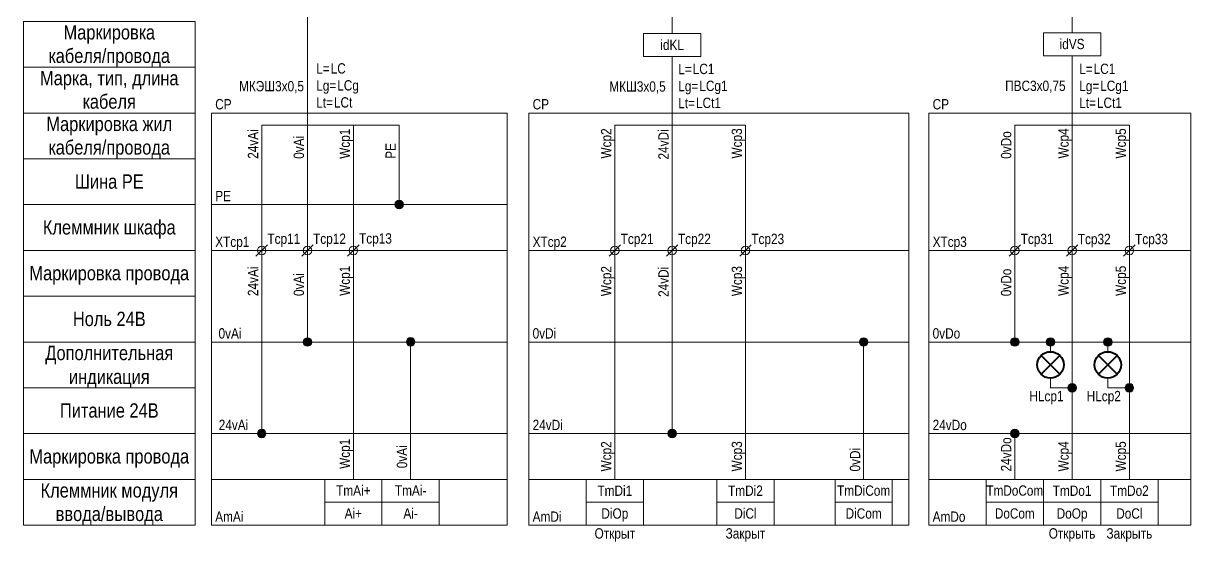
# Model space of a CAD drawing. Header units: millimetres. Extents: x 20 to 403, y -242 to -5.
# Drawn here: x 20 to 223.7, y -242.1 to -151.5 of the extents above; entities that cross this region are included whole.
import ezdxf

# ---------------------------------------------------------------- set-up
doc = ezdxf.new("R2010")
doc.units = ezdxf.units.MM
doc.header["$MEASUREMENT"] = 0
doc.linetypes.add('1_1', pattern=[2000, 1000, -1000])
doc.linetypes.add('4_2_1_2', pattern=[6702.777624, 3527.777672, -1763.888836, 0, -1411.111116])
for name, color, linetype in [('cp_names', 7, 'Continuous'), ('cp_params_ai', 7, 'Continuous'), ('cp_params_di', 7, 'Continuous'), ('cp_params_do', 7, 'Continuous'), ('cp_static_ai', 7, 'Continuous'), ('cp_static_di', 7, 'Continuous'), ('cp_static_do', 7, 'Continuous'), ('id_names', 7, 'Continuous'), ('id_params_ai', 7, 'Continuous'), ('id_params_di', 7, 'Continuous'), ('id_params_do', 7, 'Continuous'), ('id_static_ai', 7, 'Continuous'), ('id_static_di', 7, 'Continuous'), ('id_static_do', 7, 'Continuous')]:
    doc.layers.add(name, color=color, linetype=linetype)
doc.styles.add('СГЕНЕРИР_СТИЛЬ_1', font='')
doc.styles.get('СГЕНЕРИР_СТИЛЬ_1').set_extended_font_data('Arial Narrow')

msp = doc.modelspace()

# ---------------------------------------------------------------- hatches: boundary and pattern name
at = {"layer": 'cp_static_ai', "linetype": 'Continuous', "lineweight": 0, "true_color": 0x000000}
for points in [[(84.86, -183.18), (84.92, -183.47), (85.08, -183.71), (85.33, -183.87), (85.61, -183.93), (85.9, -183.87), (86.14, -183.71), (86.31, -183.47), (86.36, -183.18), (86.31, -182.89), (86.14, -182.65), (85.9, -182.49), (85.61, -182.43), (85.33, -182.49), (85.08, -182.65), (84.92, -182.89)], [(68.84, -207.18), (68.89, -207.47), (69.06, -207.71), (69.3, -207.87), (69.59, -207.93), (69.87, -207.87), (70.12, -207.71), (70.28, -207.47), (70.34, -207.18), (70.28, -206.89), (70.12, -206.65), (69.87, -206.49), (69.59, -206.43), (69.3, -206.49), (69.06, -206.65), (68.89, -206.89)], [(86.85, -207.13), (86.91, -207.42), (87.07, -207.66), (87.31, -207.83), (87.6, -207.88), (87.89, -207.83), (88.13, -207.66), (88.29, -207.42), (88.35, -207.13), (88.29, -206.85), (88.13, -206.6), (87.89, -206.44), (87.6, -206.38), (87.31, -206.44), (87.07, -206.6), (86.91, -206.85)], [(60.85, -223.18), (60.9, -223.47), (61.07, -223.71), (61.31, -223.87), (61.6, -223.93), (61.88, -223.87), (62.13, -223.71), (62.29, -223.47), (62.35, -223.18), (62.29, -222.89), (62.13, -222.65), (61.88, -222.49), (61.6, -222.43), (61.31, -222.49), (61.07, -222.65), (60.9, -222.89)]]:
    msp.add_hatch(color=18, dxfattribs=at).paths.add_polyline_path(points)
at = {"layer": 'cp_static_di', "linetype": 'Continuous', "lineweight": 0, "true_color": 0x000000}
for points in [[(165.92, -207.18), (165.98, -207.47), (166.14, -207.71), (166.39, -207.87), (166.67, -207.93), (166.96, -207.87), (167.21, -207.71), (167.37, -207.47), (167.42, -207.18), (167.37, -206.89), (167.21, -206.65), (166.96, -206.49), (166.67, -206.43), (166.39, -206.49), (166.14, -206.65), (165.98, -206.89)], [(132.49, -223.18), (132.54, -223.47), (132.71, -223.71), (132.95, -223.87), (133.24, -223.93), (133.52, -223.87), (133.77, -223.71), (133.93, -223.47), (133.99, -223.18), (133.93, -222.89), (133.77, -222.65), (133.52, -222.49), (133.24, -222.43), (132.95, -222.49), (132.71, -222.65), (132.54, -222.89)]]:
    msp.add_hatch(color=18, dxfattribs=at).paths.add_polyline_path(points)
at = {"layer": 'cp_static_do', "linetype": 'Continuous', "lineweight": 0, "true_color": 0x000000}
for points in [[(192.3, -207.18), (192.36, -207.47), (192.52, -207.71), (192.76, -207.87), (193.05, -207.93), (193.34, -207.87), (193.58, -207.71), (193.74, -207.47), (193.8, -207.18), (193.74, -206.89), (193.58, -206.65), (193.34, -206.49), (193.05, -206.43), (192.76, -206.49), (192.52, -206.65), (192.36, -206.89)], [(198.53, -207.18), (198.59, -207.47), (198.75, -207.71), (198.99, -207.87), (199.28, -207.93), (199.57, -207.87), (199.81, -207.71), (199.97, -207.47), (200.03, -207.18), (199.97, -206.89), (199.81, -206.65), (199.57, -206.49), (199.28, -206.43), (198.99, -206.49), (198.75, -206.65), (198.59, -206.89)], [(208.53, -207.18), (208.59, -207.47), (208.75, -207.71), (208.99, -207.87), (209.28, -207.93), (209.57, -207.87), (209.81, -207.71), (209.97, -207.47), (210.03, -207.18), (209.97, -206.89), (209.81, -206.65), (209.57, -206.49), (209.28, -206.43), (208.99, -206.49), (208.75, -206.65), (208.59, -206.89)], [(202.3, -215.18), (202.36, -215.47), (202.52, -215.71), (202.76, -215.87), (203.05, -215.93), (203.34, -215.87), (203.58, -215.71), (203.74, -215.47), (203.8, -215.18), (203.74, -214.89), (203.58, -214.65), (203.34, -214.49), (203.05, -214.43), (202.76, -214.49), (202.52, -214.65), (202.36, -214.89)], [(212.3, -215.18), (212.36, -215.47), (212.52, -215.71), (212.76, -215.87), (213.05, -215.93), (213.34, -215.87), (213.58, -215.71), (213.74, -215.47), (213.8, -215.18), (213.74, -214.89), (213.58, -214.65), (213.34, -214.49), (213.05, -214.43), (212.76, -214.49), (212.52, -214.65), (212.36, -214.89)], [(192.3, -223.18), (192.36, -223.47), (192.52, -223.71), (192.76, -223.87), (193.05, -223.93), (193.34, -223.87), (193.58, -223.71), (193.74, -223.47), (193.8, -223.18), (193.74, -222.89), (193.58, -222.65), (193.34, -222.49), (193.05, -222.43), (192.76, -222.49), (192.52, -222.65), (192.36, -222.89)]]:
    msp.add_hatch(color=18, dxfattribs=at).paths.add_polyline_path(points)

# ---------------------------------------------------------------- linework, layer by layer
at = {"layer": 'cp_names', "color": 7, "linetype": 'Continuous', "lineweight": 15, "ltscale": 100}
for points in [[(20, -175.18), (50, -175.18), (50, -167.18), (20, -167.18)], [(20, -183.18), (50, -183.18), (50, -175.18), (20, -175.18)], [(20, -191.18), (50, -191.18), (50, -183.18), (20, -183.18)], [(20, -199.18), (50, -199.18), (50, -191.18), (20, -191.18)], [(20, -207.18), (50, -207.18), (50, -199.18), (20, -199.18)], [(20, -215.18), (50, -215.18), (50, -207.18), (20, -207.18)], [(20, -223.18), (50, -223.18), (50, -215.18), (20, -215.18)], [(20, -231.18), (50, -231.18), (50, -223.18), (20, -223.18)], [(20, -239.18), (50, -239.18), (50, -231.18), (20, -231.18)]]:
    msp.add_lwpolyline(points, close=True, dxfattribs=at)
at = {"layer": 'cp_static_ai', "color": 7, "linetype": '1_1', "lineweight": 15, "ltscale": 100}
for p, q in [((104.47, -167.18), (52.83, -167.18)), ((52.83, -167.18), (52.83, -239.18)), ((104.47, -167.18), (104.47, -239.18))]:
    msp.add_line(p, q, dxfattribs=at)
at = {"layer": 'cp_static_ai', "color": 7, "linetype": 'Continuous', "lineweight": 15, "ltscale": 100}
for p, q in [((61.6, -191.18), (61.6, -169.32)), ((85.61, -169.32), (61.6, -169.32)), ((69.59, -191.18), (69.59, -169.32)), ((77.6, -191.18), (77.6, -169.32)), ((85.61, -169.32), (85.61, -182.43)), ((52.83, -183.18), (104.47, -183.18)), ((60.6, -192.18), (62.6, -190.18)), ((68.59, -192.18), (70.59, -190.18)), ((76.6, -192.18), (78.6, -190.18)), ((52.83, -207.18), (104.47, -207.18)), ((52.83, -223.18), (104.47, -223.18)), ((52.83, -231.18), (104.47, -231.18)), ((52.83, -239.18), (104.47, -239.18))]:
    msp.add_line(p, q, dxfattribs=at)
at = {"layer": 'cp_static_ai', "color": 7, "linetype": '4_2_1_2', "lineweight": 15, "ltscale": 100}
msp.add_line((52.83, -191.18), (104.47, -191.18), dxfattribs=at)
at = {"layer": 'cp_static_ai', "color": 7, "linetype": 'Continuous', "lineweight": 15, "ltscale": 100, "flags": 128}
for points in [[(61.6, -222.43), (61.6, -191.28)], [(69.59, -206.43), (69.59, -191.28)], [(87.6, -207.88), (87.6, -231.18)]]:
    msp.add_lwpolyline(points, dxfattribs=at)
at = {"layer": 'cp_static_ai', "color": 7, "linetype": 'Continuous', "lineweight": 15, "ltscale": 100}
msp.add_lwpolyline([(77.6, -231.18), (77.6, -191.18)], dxfattribs=at)
for points in [[(72.6, -231.18), (82.6, -231.18), (82.6, -235.13), (72.6, -235.13)], [(82.6, -231.18), (92.6, -231.18), (92.6, -235.13), (82.6, -235.13)], [(72.6, -235.13), (82.6, -235.13), (82.6, -239.18), (72.6, -239.18)], [(82.6, -235.13), (92.6, -235.13), (92.6, -239.18), (82.6, -239.18)]]:
    msp.add_lwpolyline(points, close=True, dxfattribs=at)
for centre in [(85.61, -183.18), (61.6, -191.18), (69.59, -191.18), (77.6, -191.18), (69.59, -207.18), (87.6, -207.13), (61.6, -223.18)]:
    msp.add_circle(centre, 0.75, dxfattribs=at)
at = {"layer": 'cp_static_di', "color": 7, "linetype": '1_1', "lineweight": 15, "ltscale": 100}
for p, q in [((174.56, -167.18), (108.24, -167.18)), ((108.24, -167.18), (108.24, -239.18)), ((174.56, -167.18), (174.56, -239.18))]:
    msp.add_line(p, q, dxfattribs=at)
at = {"layer": 'cp_static_di', "color": 7, "linetype": 'Continuous', "lineweight": 15, "ltscale": 100}
for p, q in [((123.24, -191.18), (123.24, -169.32)), ((123.24, -169.32), (146.04, -169.32)), ((133.24, -169.44), (133.24, -191.18)), ((146.04, -169.32), (146.04, -191.18)), ((122.24, -192.18), (124.24, -190.18)), ((123.24, -191.18), (123.24, -231.18)), ((132.24, -192.18), (134.24, -190.18)), ((133.24, -191.18), (133.24, -222.43)), ((145.04, -192.18), (147.04, -190.18)), ((146.04, -191.18), (146.04, -231.18)), ((108.24, -207.18), (174.56, -207.18)), ((166.67, -207.93), (166.67, -231.18)), ((108.24, -223.18), (174.56, -223.18)), ((108.24, -231.18), (174.56, -231.18)), ((108.24, -239.18), (174.56, -239.18))]:
    msp.add_line(p, q, dxfattribs=at)
at = {"layer": 'cp_static_di', "color": 7, "linetype": '4_2_1_2', "lineweight": 15, "ltscale": 100}
msp.add_line((108.24, -191.18), (174.56, -191.18), dxfattribs=at)
at = {"layer": 'cp_static_di', "color": 7, "linetype": 'Continuous', "lineweight": 15, "ltscale": 100}
for points in [[(118.24, -231.18), (128.24, -231.18), (128.24, -235.18), (118.24, -235.18)], [(141.04, -231.18), (151.04, -231.18), (151.04, -235.18), (141.04, -235.18)], [(161.67, -231.18), (171.67, -231.18), (171.67, -235.18), (161.67, -235.18)], [(118.24, -235.18), (128.24, -235.18), (128.24, -239.18), (118.24, -239.18)], [(141.04, -235.18), (151.04, -235.18), (151.04, -239.18), (141.04, -239.18)], [(161.67, -235.18), (171.67, -235.18), (171.67, -239.18), (161.67, -239.18)]]:
    msp.add_lwpolyline(points, close=True, dxfattribs=at)
for centre in [(123.24, -191.18), (133.24, -191.18), (146.04, -191.18), (166.67, -207.18), (133.24, -223.18)]:
    msp.add_circle(centre, 0.75, dxfattribs=at)
at = {"layer": 'cp_static_do', "color": 7, "linetype": '1_1', "lineweight": 15, "ltscale": 100}
for p, q in [((223.75, -167.18), (178.05, -167.18)), ((178.05, -167.18), (178.05, -239.18)), ((223.75, -167.18), (223.75, -239.18))]:
    msp.add_line(p, q, dxfattribs=at)
at = {"layer": 'cp_static_do', "color": 7, "linetype": 'Continuous', "lineweight": 15, "ltscale": 100}
for p, q in [((193.05, -169.32), (203.05, -169.32)), ((193.05, -191.18), (193.05, -169.32)), ((203.05, -169.32), (203.05, -191.18)), ((213.05, -169.32), (203.05, -169.32)), ((213.05, -169.32), (213.05, -191.18)), ((192.05, -192.18), (194.05, -190.18)), ((193.05, -206.43), (193.05, -191.18)), ((202.05, -192.18), (204.05, -190.18)), ((203.05, -191.18), (203.05, -231.18)), ((212.05, -192.18), (214.05, -190.18)), ((213.05, -191.18), (213.05, -231.18)), ((178.05, -207.18), (223.75, -207.18)), ((199.28, -208.87), (199.28, -207.93)), ((209.28, -208.87), (209.28, -207.93)), ((199.28, -213.49), (199.28, -215.18)), ((209.28, -213.49), (209.28, -215.18)), ((199.28, -215.18), (202.3, -215.18)), ((209.28, -215.18), (212.3, -215.18)), ((178.05, -223.18), (223.75, -223.18)), ((193.05, -223.93), (193.05, -231.18)), ((178.05, -231.18), (223.75, -231.18)), ((178.05, -239.18), (223.75, -239.18))]:
    msp.add_line(p, q, dxfattribs=at)
at = {"layer": 'cp_static_do', "color": 7, "linetype": '4_2_1_2', "lineweight": 15, "ltscale": 100}
msp.add_line((178.05, -191.18), (223.75, -191.18), dxfattribs=at)
at = {"layer": 'cp_static_do', "color": 7, "linetype": 'Continuous', "lineweight": 40, "ltscale": 100}
for p, q in [((200.91, -209.55), (197.65, -212.81)), ((200.91, -212.81), (197.65, -209.55)), ((210.91, -209.55), (207.65, -212.81)), ((210.91, -212.81), (207.65, -209.55))]:
    msp.add_line(p, q, dxfattribs=at)
at = {"layer": 'cp_static_do', "color": 7, "linetype": 'Continuous', "lineweight": 15, "ltscale": 100}
for points in [[(188.05, -231.18), (198.05, -231.18), (198.05, -235.18), (188.05, -235.18)], [(198.05, -231.18), (208.05, -231.18), (208.05, -235.18), (198.05, -235.18)], [(208.05, -231.18), (218.05, -231.18), (218.05, -235.18), (208.05, -235.18)], [(188.05, -235.18), (198.05, -235.18), (198.05, -239.18), (188.05, -239.18)], [(198.05, -235.18), (208.05, -235.18), (208.05, -239.18), (198.05, -239.18)], [(208.05, -235.18), (218.05, -235.18), (218.05, -239.18), (208.05, -239.18)]]:
    msp.add_lwpolyline(points, close=True, dxfattribs=at)
for centre in [(193.05, -191.18), (203.05, -191.18), (213.05, -191.18), (193.05, -207.18), (199.28, -207.18), (209.28, -207.18), (203.05, -215.18), (213.05, -215.18), (193.05, -223.18)]:
    msp.add_circle(centre, 0.75, dxfattribs=at)
at = {"layer": 'cp_static_do', "color": 7, "linetype": 'Continuous', "lineweight": 40, "ltscale": 100}
for centre in [(199.28, -211.18), (209.28, -211.18)]:
    msp.add_circle(centre, 2.31, dxfattribs=at)
at = {"layer": 'id_names', "color": 7, "linetype": 'Continuous', "lineweight": 15, "ltscale": 100}
for points in [[(20, -159.18), (50, -159.18), (50, -151.18), (20, -151.18)], [(20, -167.18), (50, -167.18), (50, -159.18), (20, -159.18)]]:
    msp.add_lwpolyline(points, close=True, dxfattribs=at)
at = {"layer": 'id_static_ai', "color": 7, "linetype": 'Continuous', "lineweight": 15, "ltscale": 100}
msp.add_lwpolyline([(69.6, -49), (69.58, -169.32)], dxfattribs=at)
at = {"layer": 'id_static_di', "color": 7, "linetype": 'Continuous', "lineweight": 15, "ltscale": 100}
for p, q in [((133.24, -153.3), (133.24, -150.1)), ((133.24, -169.44), (133.24, -157.3))]:
    msp.add_line(p, q, dxfattribs=at)
msp.add_lwpolyline([(128.24, -157.3), (138.24, -157.3), (138.24, -153.3), (128.24, -153.3)], close=True, dxfattribs=at)
at = {"layer": 'id_static_do', "color": 7, "linetype": 'Continuous', "lineweight": 15, "ltscale": 100}
for p, q in [((203.05, -153.18), (203.05, -149.98)), ((203.05, -169.32), (203.05, -157.18))]:
    msp.add_line(p, q, dxfattribs=at)
msp.add_lwpolyline([(198.05, -157.18), (208.05, -157.18), (208.05, -153.18), (198.05, -153.18)], close=True, dxfattribs=at)

# ---------------------------------------------------------------- texts
at = {"layer": 'cp_params_ai', "color": 7, "linetype": 'Continuous', "lineweight": 15, "char_height": 1.8, "style": 'СГЕНЕРИР_СТИЛЬ_1'}
for s, insert, attachment_point in [('\\A1;{\\pql;\\fArial Narrow|b0|i0|c204|p34;CP}', (53.49, -164.75), 1), ('\\A1;{\\pql;\\fArial Narrow|b0|i0|c204|p34;X\\fArial Narrow|b0|i0|c204|p34;T\\fArial Narrow|b0|i0|c204|p34;cp1}', (53.49, -188.77), 1), ('\\A1;{\\pql;\\fArial Narrow|b0|i0|c204|p34;T\\fArial Narrow|b0|i0|c204|p34;cp11}', (62.6, -188.24), 1), ('\\A1;{\\pql;\\fArial Narrow|b0|i0|c204|p34;T\\fArial Narrow|b0|i0|c204|p34;cp12}', (70.57, -188.24), 1), ('\\A1;{\\pql;\\fArial Narrow|b0|i0|c204|p34;T\\fArial Narrow|b0|i0|c204|p34;cp13}', (78.6, -188.19), 1), ('\\A1;{\\pql;\\fArial Narrow|b0|i0|c204|p34;0v\\fArial Narrow|b0|i0|c204|p34;Ai}', (54.07, -204.77), 1), ('\\A1;{\\pql;\\fArial Narrow|b0|i0|c204|p34;24v\\fArial Narrow|b0|i0|c204|p34;Ai}', (54.1, -220.77), 1), ('\\A1;{\\pqc;\\fArial Narrow|b0|i0|c204|p34;TmAi\\fArial Narrow|b0|i0|c204|p34;+}', (77.6, -232.21), 2), ('\\A1;{\\pqc;\\fArial Narrow|b0|i0|c204|p34;TmAi\\fArial Narrow|b0|i0|c204|p34;-}', (87.6, -232.21), 2), ('\\A1;{\\pqc;\\fArial Narrow|b0|i0|c204|p34;Ai+}', (77.6, -236.21), 2), ('\\A1;{\\pqc;\\fArial Narrow|b0|i0|c204|p34;Ai-}', (87.6, -236.21), 2), ('\\A1;{\\pql;\\fArial Narrow|b0|i0|c204|p34;Am\\fArial Narrow|b0|i0|c204|p34;Ai}', (53.49, -236.78), 1)]:
    msp.add_mtext(s, dxfattribs=dict(at, insert=insert, attachment_point=attachment_point))
at = {"layer": 'cp_params_ai', "color": 7, "linetype": 'Continuous', "lineweight": 15, "char_height": 1.8, "attachment_point": 1, "rotation": 90, "style": 'СГЕНЕРИР_СТИЛЬ_1'}
for s, insert in [('\\A1;{\\pql;\\fArial Narrow|b0|i0|c204|p34;24v\\fArial Narrow|b0|i0|c204|p34;Ai}', (59.19, -175.18)), ('\\A1;{\\pql;\\fArial Narrow|b0|i0|c204|p34;Wcp1}', (75.19, -175.18)), ('\\A1;{\\pql;\\fArial Narrow|b0|i0|c204|p34;0v\\fArial Narrow|b0|i0|c204|p34;Ai}', (67.18, -175.18)), ('\\A1;{\\pql;\\fArial Narrow|b0|i0|c204|p34;24v\\fArial Narrow|b0|i0|c204|p34;Ai}', (59.19, -199.16)), ('\\A1;{\\pql;\\fArial Narrow|b0|i0|c204|p34;0v\\fArial Narrow|b0|i0|c204|p34;Ai}', (67.18, -199.15)), ('\\A1;{\\pql;\\fArial Narrow|b0|i0|c204|p34;Wcp\\fArial Narrow|b0|i0|c204|p34;1}', (75.19, -199.12)), ('\\A1;{\\pql;\\fArial Narrow|b0|i0|c204|p34;Wcp\\fArial Narrow|b0|i0|c204|p34;1}', (75.19, -229.34)), ('\\A1;{\\pql;\\fArial Narrow|b0|i0|c204|p34;0v\\fArial Narrow|b0|i0|c204|p34;Ai}', (85.19, -229.23))]:
    msp.add_mtext(s, dxfattribs=dict(at, insert=insert))
at = {"layer": 'cp_params_di', "color": 7, "linetype": 'Continuous', "lineweight": 15, "char_height": 1.8, "style": 'СГЕНЕРИР_СТИЛЬ_1'}
for s, insert, attachment_point in [('\\A1;{\\pql;\\fArial Narrow|b0|i0|c204|p34;CP}', (108.89, -164.75), 1), ('\\A1;{\\pql;\\fArial Narrow|b0|i0|c204|p34;X\\fArial Narrow|b0|i0|c204|p34;T\\fArial Narrow|b0|i0|c204|p34;cp2}', (108.89, -188.77), 1), ('\\A1;{\\pql;\\fArial Narrow|b0|i0|c204|p34;T\\fArial Narrow|b0|i0|c204|p34;cp21}', (124.26, -188.27), 1), ('\\A1;{\\pql;\\fArial Narrow|b0|i0|c204|p34;T\\fArial Narrow|b0|i0|c204|p34;cp22}', (134.26, -188.27), 1), ('\\A1;{\\pql;\\fArial Narrow|b0|i0|c204|p34;T\\fArial Narrow|b0|i0|c204|p34;cp23}', (147.06, -188.27), 1), ('\\A1;{\\pql;\\fArial Narrow|b0|i0|c204|p34;0v\\fArial Narrow|b0|i0|c204|p34;Di}', (108.89, -204.77), 1), ('\\A1;{\\pql;\\fArial Narrow|b0|i0|c204|p34;24v\\fArial Narrow|b0|i0|c204|p34;Di}', (108.89, -220.77), 1), ('\\A1;{\\pqc;\\fArial Narrow|b0|i0|c204|p34;Tm\\fArial Narrow|b0|i0|c204|p34;Di\\fArial Narrow|b0|i0|c204|p34;1}', (123.24, -232.25), 2), ('\\A1;{\\pqc;\\fArial Narrow|b0|i0|c204|p34;TmDi2}', (146.04, -232.25), 2), ('\\A1;{\\pqc;\\fArial Narrow|b0|i0|c204|p34;TmDiCom}', (166.67, -232.23), 2), ('\\A1;{\\pqc;\\fArial Narrow|b0|i0|c204|p34;Di\\fArial Narrow|b0|i0|c204|p34;Op}', (123.24, -236.23), 2), ('\\A1;{\\pqc;\\fArial Narrow|b0|i0|c204|p34;DiCl}', (146.04, -236.23), 2), ('\\A1;{\\pql;\\fArial Narrow|b0|i0|c204|p34;Am\\fArial Narrow|b0|i0|c204|p34;Di}', (108.89, -236.78), 1)]:
    msp.add_mtext(s, dxfattribs=dict(at, insert=insert, attachment_point=attachment_point))
at = {"layer": 'cp_params_di', "color": 7, "linetype": 'Continuous', "lineweight": 15, "char_height": 1.8, "attachment_point": 1, "rotation": 90, "style": 'СГЕНЕРИР_СТИЛЬ_1'}
for s, insert in [('\\A1;{\\pql;\\fArial Narrow|b0|i0|c204|p34;Wcp\\fArial Narrow|b0|i0|c204|p34;2}', (120.83, -175.13)), ('\\A1;{\\pql;\\fArial Narrow|b0|i0|c204|p34;24\\fArial Narrow|b0|i0|c204|p34;vDi}', (130.83, -175.3)), ('\\A1;{\\pql;\\fArial Narrow|b0|i0|c204|p34;Wcp\\fArial Narrow|b0|i0|c204|p34;3}', (143.63, -175.13)), ('\\A1;{\\pql;\\fArial Narrow|b0|i0|c204|p34;Wcp\\fArial Narrow|b0|i0|c204|p34;2}', (120.83, -199.18)), ('\\A1;{\\pql;\\fArial Narrow|b0|i0|c204|p34;24\\fArial Narrow|b0|i0|c204|p34;vDi}', (130.83, -199.3)), ('\\A1;{\\pql;\\fArial Narrow|b0|i0|c204|p34;Wcp\\fArial Narrow|b0|i0|c204|p34;3}', (143.63, -199.18)), ('\\A1;{\\pql;\\fArial Narrow|b0|i0|c204|p34;Wcp\\fArial Narrow|b0|i0|c204|p34;2}', (120.83, -229.79)), ('\\A1;{\\pql;\\fArial Narrow|b0|i0|c204|p34;Wcp\\fArial Narrow|b0|i0|c204|p34;3}', (143.63, -229.79)), ('\\A1;{\\pql;\\fArial Narrow|b0|i0|c204|p34;0v\\fArial Narrow|b0|i0|c204|p34;Di}', (164.27, -229.79))]:
    msp.add_mtext(s, dxfattribs=dict(at, insert=insert))
at = {"layer": 'cp_params_do', "color": 7, "linetype": 'Continuous', "lineweight": 15, "style": 'СГЕНЕРИР_СТИЛЬ_1'}
for s, insert, char_height, attachment_point in [('\\A1;{\\pql;\\fArial Narrow|b0|i0|c204|p34;CP}', (178.71, -164.75), 1.8, 1), ('\\A1;{\\pql;\\fArial Narrow|b0|i0|c204|p34;X\\fArial Narrow|b0|i0|c204|p34;T\\fArial Narrow|b0|i0|c204|p34;cp3}', (178.71, -188.77), 1.8, 1), ('\\A1;{\\pql;\\fArial Narrow|b0|i0|c204|p34;T\\fArial Narrow|b0|i0|c204|p34;cp31}', (194.08, -188.27), 1.8, 1), ('\\A1;{\\pql;\\fArial Narrow|b0|i0|c204|p34;T\\fArial Narrow|b0|i0|c204|p34;cp32}', (204.05, -188.29), 1.8, 1), ('\\A1;{\\pql;\\fArial Narrow|b0|i0|c204|p34;T\\fArial Narrow|b0|i0|c204|p34;cp33}', (214.05, -188.29), 1.8, 1), ('\\A1;{\\pql;\\fArial Narrow|b0|i0|c204|p34;0v\\fArial Narrow|b0|i0|c204|p34;Do}', (178.71, -204.77), 1.8, 1), ('\\A1;{\\pqc;\\fArial Narrow|b0|i0|c204|p34;HL\\fArial Narrow|b0|i0|c204|p34;cp1}', (198.58, -215.73), 1.8, 2), ('\\A1;{\\pqc;\\fArial Narrow|b0|i0|c204|p34;HL\\fArial Narrow|b0|i0|c204|p34;cp2}', (208.58, -215.73), 1.8, 2), ('\\A1;{\\pql;\\fArial Narrow|b0|i0|c204|p34;24v\\fArial Narrow|b0|i0|c204|p34;Do}', (178.71, -220.77), 1.8, 1), ('\\A1;{\\pqc;\\fArial Narrow|b0|i0|c204|p34;Tm\\fArial Narrow|b0|i0|c204|p34;DoCom}', (193.05, -232.23), 1.79, 2), ('\\A1;{\\pqc;\\fArial Narrow|b0|i0|c204|p34;TmDo1}', (203.05, -232.25), 1.8, 2), ('\\A1;{\\pqc;\\fArial Narrow|b0|i0|c204|p34;TmDo2}', (213.05, -232.25), 1.8, 2), ('\\A1;{\\pqc;\\fArial Narrow|b0|i0|c204|p34;Do\\fArial Narrow|b0|i0|c204|p34;Op}', (203.05, -236.23), 1.8, 2), ('\\A1;{\\pqc;\\fArial Narrow|b0|i0|c204|p34;Do\\fArial Narrow|b0|i0|c204|p34;Cl}', (213.05, -236.23), 1.8, 2), ('\\A1;{\\pql;\\fArial Narrow|b0|i0|c204|p34;Am\\fArial Narrow|b0|i0|c204|p34;Do}', (178.71, -236.78), 1.8, 1)]:
    msp.add_mtext(s, dxfattribs=dict(at, insert=insert, char_height=char_height, attachment_point=attachment_point))
at = {"layer": 'cp_params_do', "color": 7, "linetype": 'Continuous', "lineweight": 15, "char_height": 1.8, "attachment_point": 1, "rotation": 90, "style": 'СГЕНЕРИР_СТИЛЬ_1'}
for s, insert in [('\\A1;{\\pql;\\fArial Narrow|b0|i0|c204|p34;0v\\fArial Narrow|b0|i0|c204|p34;Do}', (190.64, -175.18)), ('\\A1;{\\pql;\\fArial Narrow|b0|i0|c204|p34;Wcp\\fArial Narrow|b0|i0|c204|p34;4}', (200.65, -175.13)), ('\\A1;{\\pql;\\fArial Narrow|b0|i0|c204|p34;Wcp\\fArial Narrow|b0|i0|c204|p34;5}', (210.65, -175.13)), ('\\A1;{\\pql;\\fArial Narrow|b0|i0|c204|p34;0v\\fArial Narrow|b0|i0|c204|p34;Do}', (190.64, -199.18)), ('\\A1;{\\pql;\\fArial Narrow|b0|i0|c204|p34;Wcp\\fArial Narrow|b0|i0|c204|p34;4}', (200.65, -199.13)), ('\\A1;{\\pql;\\fArial Narrow|b0|i0|c204|p34;Wcp\\fArial Narrow|b0|i0|c204|p34;5}', (210.65, -199.13)), ('\\A1;{\\pql;\\fArial Narrow|b0|i0|c204|p34;24v\\fArial Narrow|b0|i0|c204|p34;Do}', (190.64, -229.79)), ('\\A1;{\\pql;\\fArial Narrow|b0|i0|c204|p34;Wcp\\fArial Narrow|b0|i0|c204|p34;4}', (200.65, -229.79)), ('\\A1;{\\pql;\\fArial Narrow|b0|i0|c204|p34;Wcp\\fArial Narrow|b0|i0|c204|p34;5}', (210.65, -229.79))]:
    msp.add_mtext(s, dxfattribs=dict(at, insert=insert))
at = {"layer": 'id_names', "color": 7, "linetype": 'Continuous', "lineweight": 15, "char_height": 2.5, "attachment_point": 2, "style": 'СГЕНЕРИР_СТИЛЬ_1'}
for s, insert, line_spacing_factor in [('\\A1;{\\pqc;\\fArial Narrow|b0|i0|c204|p34;Маркировка\\P\\pqc;\\fArial Narrow|b0|i0|c204|p34;кабеля/провода}', (35, -151.84), 0.982786), ('\\A1;{\\pqc;\\fArial Narrow|b0|i0|c204|p34;Марка, тип\\fArial Narrow|b0|i0|c204|p34;, длина\\P\\pqc;\\fArial Narrow|b0|i0|c204|p34;кабеля}', (35, -159.84), 0.98101), ('\\A1;{\\pqc;\\fArial Narrow|b0|i0|c204|p34;Маркировка жил\\P\\pqc;\\fArial Narrow|b0|i0|c204|p34;кабеля/провода}', (35, -167.84), 0.982786), ('\\A1;{\\pqc;\\fArial Narrow|b0|i0|c204|p34;Дополнительная\\P\\pqc;\\fArial Narrow|b0|i0|c204|p34;индикация}', (35, -207.84), 0.996475), ('\\A1;{\\pqc;\\fArial Narrow|b0|i0|c204|p34;Клеммник модуля\\P\\pqc;\\fArial Narrow|b0|i0|c204|p34;ввода\\fArial Narrow|b0|i0|c204|p34;/вывода}', (35, -231.84), 0.985989)]:
    msp.add_mtext(s, dxfattribs=dict(at, insert=insert, line_spacing_factor=line_spacing_factor))
for s, insert in [('\\A1;{\\pqc;\\fArial Narrow|b0|i0|c204|p34;Шина PE}', (35, -177.9)), ('\\A1;{\\pqc;\\fArial Narrow|b0|i0|c204|p34;Клеммник\\fArial Narrow|b0|i0|c204|p34; шкафа}', (35, -185.9)), ('\\A1;{\\pqc;\\fArial Narrow|b0|i0|c204|p34;Маркировка \\fArial Narrow|b0|i0|c204|p34;провода}', (35, -193.9)), ('\\A1;{\\pqc;\\fArial Narrow|b0|i0|c204|p34;Ноль 24\\fArial Narrow|b0|i0|c204|p34;В}', (35, -201.89)), ('\\A1;{\\pqc;\\fArial Narrow|b0|i0|c204|p34;Питание 2\\fArial Narrow|b0|i0|c204|p34;4\\fArial Narrow|b0|i0|c204|p34;В}', (35, -217.89)), ('\\A1;{\\pqc;\\fArial Narrow|b0|i0|c204|p34;Маркировка \\fArial Narrow|b0|i0|c204|p34;провода}', (35, -225.9))]:
    msp.add_mtext(s, dxfattribs=dict(at, insert=insert))
at = {"layer": 'id_params_ai', "color": 7, "linetype": 'Continuous', "lineweight": 15, "char_height": 1.8, "attachment_point": 1, "style": 'СГЕНЕРИР_СТИЛЬ_1'}
for s, insert in [('\\A1;{\\pql;\\fArial Narrow|b0|i0|c204|p34;LC}', (73.64, -158.49)), ('\\A1;{\\pql;\\fArial Narrow|b0|i0|c204|p34;LCg}', (74.79, -161.45)), ('\\A1;{\\pql;\\fArial Narrow|b0|i0|c204|p34;LCt}', (74.21, -164.42))]:
    msp.add_mtext(s, dxfattribs=dict(at, insert=insert))
at = {"layer": 'id_params_di', "color": 7, "linetype": 'Continuous', "lineweight": 15, "char_height": 1.8, "style": 'СГЕНЕРИР_СТИЛЬ_1'}
for s, insert, attachment_point in [('\\A1;{\\pqc;\\fArial Narrow|b0|i0|c204|p34;idKL}', (133.24, -154.38), 2), ('\\A1;{\\pql;\\fArial Narrow|b0|i0|c204|p34;LC\\fArial Narrow|b0|i0|c204|p34;1}', (136.84, -158.58), 1), ('\\A1;{\\pql;\\fArial Narrow|b0|i0|c204|p34;LCg\\fArial Narrow|b0|i0|c204|p34;1}', (137.99, -161.54), 1), ('\\A1;{\\pql;\\fArial Narrow|b0|i0|c204|p34;LCt\\fArial Narrow|b0|i0|c204|p34;1}', (137.41, -164.51), 1)]:
    msp.add_mtext(s, dxfattribs=dict(at, insert=insert, attachment_point=attachment_point))
at = {"layer": 'id_params_do', "color": 7, "linetype": 'Continuous', "lineweight": 15, "style": 'СГЕНЕРИР_СТИЛЬ_1'}
for s, insert, char_height, attachment_point in [('\\A1;{\\pqc;\\fArial Narrow|b0|i0|c204|p34;idVS}', (203.05, -154.23), 1.8, 2), ('\\A1;{\\pql;\\fArial Narrow|b0|i0|c204|p34;LC\\fArial Narrow|b0|i0|c204|p34;1}', (206.81, -158.56), 1.8, 1), ('\\A1;{\\pql;\\fArial Narrow|b0|i0|c204|p34;LCg\\fArial Narrow|b0|i0|c204|p34;1}', (207.96, -161.53), 1.8, 1), ('\\A1;{\\pql;\\fArial Narrow|b0|i0|c204|p34;LCt\\fArial Narrow|b0|i0|c204|p34;1}', (207.39, -164.49), 1.8, 1), ('\\A1;{\\pqc;\\fArial Narrow|b0|i0|c204|p34;Di\\fArial Narrow|b0|i0|c204|p34;Com}', (166.67, -236.23), 1.8, 2), ('\\A1;{\\pqc;\\fArial Narrow|b0|i0|c204|p34;DoCom}', (193.05, -236.23), 1.79, 2)]:
    msp.add_mtext(s, dxfattribs=dict(at, insert=insert, char_height=char_height, attachment_point=attachment_point))
at = {"layer": 'id_static_ai', "color": 7, "linetype": 'Continuous', "lineweight": 15, "char_height": 1.8, "attachment_point": 1, "style": 'СГЕНЕРИР_СТИЛЬ_1'}
for s, insert in [('\\A1;{\\pql;\\fArial Narrow|b0|i0|c204|p34;L=}', (71.12, -158.52)), ('\\A1;{\\pql;\\fArial Narrow|b0|i0|c204|p34;Lg=}', (71.12, -161.48)), ('\\A1;{\\pql;\\fArial Narrow|b0|i0|c204|p34;Lt=}', (71.12, -164.45)), ('\\A1;{\\pql;\\fArial Narrow|b0|i0|c204|p34;PE}', (53.49, -180.78))]:
    msp.add_mtext(s, dxfattribs=dict(at, insert=insert))
at = {"layer": 'id_static_ai', "color": 7, "linetype": 'Continuous', "lineweight": 40, "insert": (57.65, -161.59), "char_height": 1.8, "attachment_point": 1, "style": 'СГЕНЕРИР_СТИЛЬ_1'}
msp.add_mtext('\\A1;{\\pql;\\fArial Narrow|b0|i0|c204|p34;МКЭШ\\fArial Narrow|b0|i0|c204|p34;3х0,5}', dxfattribs=at)
at = {"layer": 'id_static_ai', "color": 7, "linetype": 'Continuous', "lineweight": 15, "insert": (83.21, -175.18), "char_height": 1.8, "attachment_point": 1, "rotation": 90, "style": 'СГЕНЕРИР_СТИЛЬ_1'}
msp.add_mtext('\\A1;{\\pql;\\fArial Narrow|b0|i0|c204|p34;PE}', dxfattribs=at)
at = {"layer": 'id_static_di', "color": 7, "linetype": 'Continuous', "lineweight": 15, "char_height": 1.8, "style": 'СГЕНЕРИР_СТИЛЬ_1'}
for s, insert, attachment_point in [('\\A1;{\\pql;\\fArial Narrow|b0|i0|c204|p34;L=}', (134.32, -158.61), 1), ('\\A1;{\\pql;\\fArial Narrow|b0|i0|c204|p34;Lg=}', (134.32, -161.57), 1), ('\\A1;{\\pql;\\fArial Narrow|b0|i0|c204|p34;Lt=}', (134.32, -164.54), 1), ('\\A1;{\\pqc;\\fArial Narrow|b0|i0|c204|p34;Открыт}', (123.24, -239.71), 2), ('\\A1;{\\pqc;\\fArial Narrow|b0|i0|c204|p34;Закрыт}', (146.04, -239.71), 2)]:
    msp.add_mtext(s, dxfattribs=dict(at, insert=insert, attachment_point=attachment_point))
at = {"layer": 'id_static_di', "color": 7, "linetype": 'Continuous', "lineweight": 40, "insert": (122.27, -161.65), "char_height": 1.8, "attachment_point": 1, "style": 'СГЕНЕРИР_СТИЛЬ_1'}
msp.add_mtext('\\A1;{\\pql;\\fArial Narrow|b0|i0|c204|p34;МКШ3х0,5}', dxfattribs=at)
at = {"layer": 'id_static_do', "color": 7, "linetype": 'Continuous', "lineweight": 15, "char_height": 1.8, "style": 'СГЕНЕРИР_СТИЛЬ_1'}
for s, insert, attachment_point in [('\\A1;{\\pql;\\fArial Narrow|b0|i0|c204|p34;L=}', (204.3, -158.59), 1), ('\\A1;{\\pql;\\fArial Narrow|b0|i0|c204|p34;Lg=}', (204.3, -161.56), 1), ('\\A1;{\\pql;\\fArial Narrow|b0|i0|c204|p34;Lt=}', (204.3, -164.52), 1), ('\\A1;{\\pqc;\\fArial Narrow|b0|i0|c204|p34;Открыть}', (203.05, -239.71), 2), ('\\A1;{\\pqc;\\fArial Narrow|b0|i0|c204|p34;Закрыть}', (213.05, -239.71), 2)]:
    msp.add_mtext(s, dxfattribs=dict(at, insert=insert, attachment_point=attachment_point))
at = {"layer": 'id_static_do', "color": 7, "linetype": 'Continuous', "lineweight": 40, "insert": (191.37, -161.53), "char_height": 1.8, "attachment_point": 1, "style": 'СГЕНЕРИР_СТИЛЬ_1'}
msp.add_mtext('\\A1;{\\pql;\\fArial Narrow|b0|i0|c204|p34;ПВС3\\fArial Narrow|b0|i0|c204|p34;х0,\\fArial Narrow|b0|i0|c204|p34;7\\fArial Narrow|b0|i0|c204|p34;5}', dxfattribs=at)

doc.saveas('drawing.dxf')
